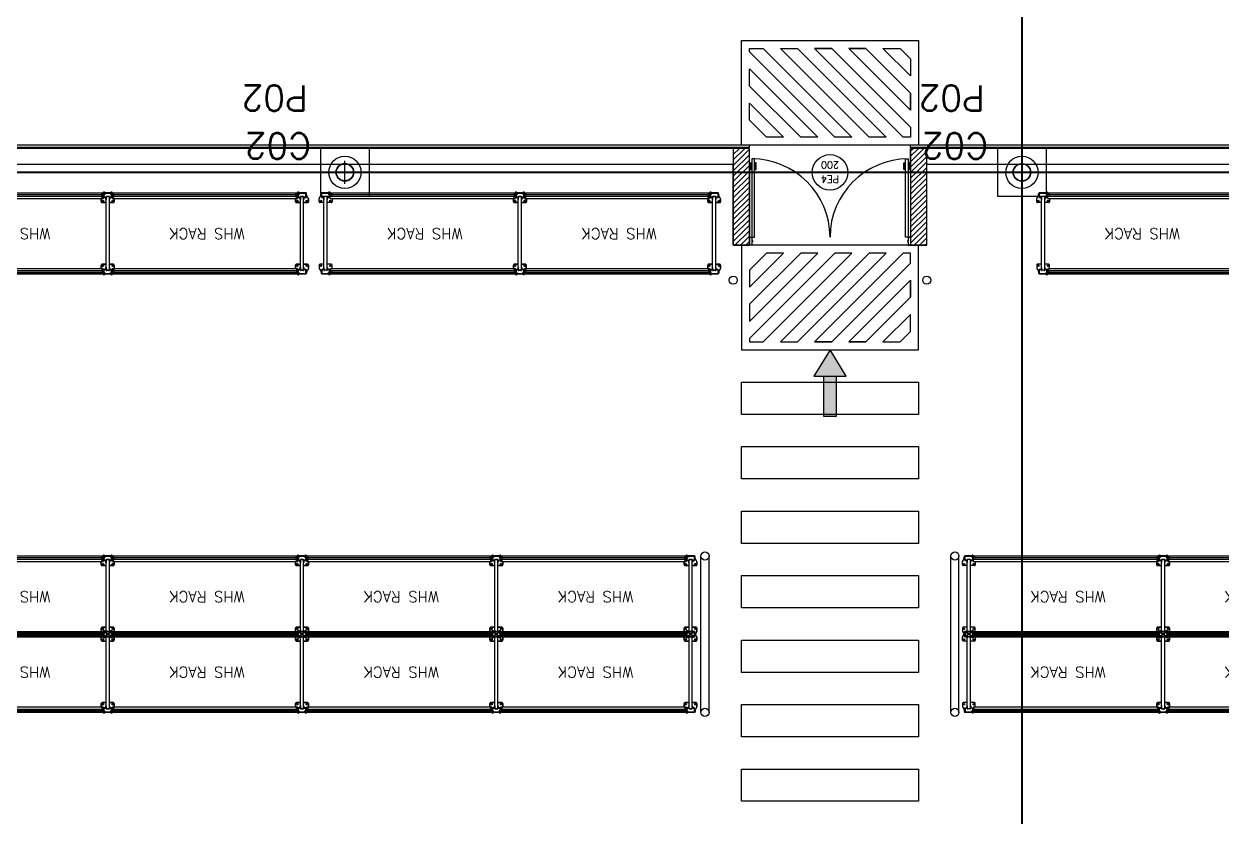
# Model space of a CAD drawing. Header units: millimetres. Extents: x 1478096 to 1808313, y 619971 to 762366.
# Drawn here: x 1560863 to 1575728, y 730092 to 739931 of the extents above; entities that cross this region are included whole.
import ezdxf
from ezdxf.enums import TextEntityAlignment as Align

# ---------------------------------------------------------------- set-up
doc = ezdxf.new("R2010")
doc.units = ezdxf.units.MM
doc.header["$LTSCALE"] = 10
doc.linetypes.add('CENTERX2', pattern=[4, 2.5, -0.5, 0.5, -0.5])
doc.linetypes.add('CONTINOUS', pattern=[0])
for name, color, linetype in [('0-superficies', 7, 'Continuous'), ('0_Estructura', 251, 'Continuous'), ('A-HATCH-BLOQUE', 241, 'Continuous'), ('ARQ-SEÑALP', 253, 'Continuous'), ('COSTAN-CAM-EJES', 251, 'CENTERX2'), ('DC-ARQ-0 TEXT color rojo', 7, 'Continuous'), ('DC-ARQ-CARPINTERIAS', 7, 'Continuous'), ('DC-ARQ-CHAPA', 7, 'Continuous'), ('DC-ARQ-CORDON', 210, 'Continuous'), ('DC-ARQ-DEF BOLARDOS', 7, 'Continuous'), ('DC-ARQ-DEF GUARDARAIL', 7, 'CONTINOUS'), ('DC-ARQ-EQUIP. DEPOSITO', 203, 'Continuous'), ('DC-ARQ-MURO BLOQUE', 181, 'Continuous'), ('DC-ARQ-MURO SUPERBOARD', 2, 'Continuous'), ('TXT CARPINTERIAS', 2, 'Continuous')]:
    doc.layers.add(name, color=color, linetype=linetype)
doc.styles.add('RE-PLANTABASE(XREF)$0$STANDARD', font='SIMPLEX.SHX')
doc.styles.add('ROMANS', font='romans')
doc.styles.add('Romans-100', font='romans')

# ---------------------------------------------------------------- blocks, each defined once
blk = doc.blocks.new('RACK')
at = {"layer": 'DC-ARQ-EQUIP. DEPOSITO', "ltscale": 200}
for p, q in [((1629.438, 649.439), (1629.438, 649.439)), ((1629.438, 649.439), (1629.438, 649.436)), ((1629.442, 649.436), (1629.442, 649.439)), ((1629.45, 649.446), (1629.446, 649.446)), ((1629.446, 649.442), (1629.45, 649.442)), ((1629.454, 649.438), (1629.454, 649.422)), ((1629.458, 649.422), (1629.458, 649.438)), ((1631.755, 649.422), (1631.755, 649.438)), ((1631.759, 649.438), (1631.759, 649.422)), ((1631.763, 649.446), (1631.767, 649.446)), ((1631.767, 649.442), (1631.763, 649.442)), ((1631.771, 649.436), (1631.771, 649.439)), ((1631.775, 649.439), (1631.775, 649.439)), ((1631.775, 649.439), (1631.775, 649.436)), ((1629.322, 649.326), (1629.322, 649.364)), ((1629.322, 649.364), (1629.322, 649.326)), ((1629.323, 649.369), (1629.342, 649.402)), ((1629.381, 649.316), (1629.332, 649.316)), ((1629.332, 649.316), (1629.381, 649.316)), ((1629.344, 649.407), (1629.344, 649.426)), ((1629.36, 649.436), (1629.351, 649.436)), ((1629.351, 649.436), (1629.351, 649.381)), ((1629.351, 649.381), (1629.351, 649.436)), ((1629.351, 649.436), (1629.36, 649.436)), ((1629.351, 649.381), (1629.379, 649.381)), ((1629.379, 649.381), (1629.351, 649.381)), ((1629.353, 649.383), (1629.353, 649.434)), ((1629.353, 649.434), (1629.36, 649.434)), ((1629.353, 649.434), (1629.353, 649.383)), ((1629.36, 649.434), (1629.353, 649.434)), ((1629.381, 649.383), (1629.353, 649.383)), ((1629.353, 649.383), (1629.381, 649.383)), ((1629.435, 649.436), (1629.36, 649.436)), ((1629.36, 649.436), (1629.435, 649.436)), ((1629.36, 649.434), (1629.435, 649.434)), ((1629.435, 649.434), (1629.36, 649.434)), ((1629.379, 649.381), (1629.379, 649.356)), ((1629.379, 649.356), (1629.379, 649.381)), ((1629.379, 649.356), (1629.381, 649.356)), ((1629.381, 649.356), (1629.379, 649.356)), ((1629.381, 649.393), (1629.388, 649.393)), ((1629.381, 649.392), (1629.381, 649.393)), ((1629.388, 649.393), (1629.381, 649.393)), ((1629.381, 649.393), (1629.381, 649.392)), ((1629.421, 649.392), (1629.381, 649.392)), ((1629.381, 649.392), (1629.381, 648.476)), ((1629.381, 649.392), (1629.381, 648.476)), ((1629.381, 649.392), (1629.421, 649.392)), ((1629.381, 649.356), (1629.381, 649.383)), ((1629.381, 649.383), (1629.381, 649.356)), ((1629.388, 649.393), (1629.388, 649.392)), ((1629.388, 649.392), (1629.388, 649.393)), ((1629.415, 649.393), (1629.421, 649.393)), ((1629.415, 649.392), (1629.415, 649.393)), ((1629.421, 649.393), (1629.415, 649.393)), ((1629.415, 649.393), (1629.415, 649.392)), ((1629.421, 649.393), (1629.421, 649.392)), ((1629.421, 649.392), (1629.421, 649.393)), ((1629.421, 649.392), (1629.421, 648.476)), ((1629.421, 649.392), (1629.421, 648.476)), ((1629.471, 649.316), (1629.421, 649.316)), ((1629.421, 649.316), (1629.471, 649.316)), ((1629.449, 649.383), (1629.422, 649.383)), ((1629.422, 649.383), (1629.422, 649.356)), ((1629.422, 649.383), (1629.449, 649.383)), ((1629.422, 649.356), (1629.422, 649.383)), ((1629.422, 649.356), (1629.424, 649.356)), ((1629.424, 649.356), (1629.422, 649.356)), ((1629.424, 649.381), (1629.451, 649.381)), ((1629.424, 649.356), (1629.424, 649.381)), ((1629.451, 649.381), (1629.424, 649.381)), ((1629.424, 649.381), (1629.424, 649.356)), ((1629.435, 649.434), (1629.435, 649.436)), ((1629.436, 649.436), (1629.435, 649.436)), ((1629.435, 649.436), (1629.435, 649.434)), ((1629.435, 649.436), (1629.436, 649.436)), ((1629.435, 649.434), (1629.436, 649.434)), ((1629.436, 649.434), (1629.435, 649.434)), ((1629.437, 649.436), (1629.436, 649.436)), ((1629.436, 649.436), (1629.436, 649.434)), ((1629.436, 649.436), (1629.437, 649.436)), ((1629.436, 649.436), (1629.436, 649.434)), ((1629.436, 649.434), (1629.437, 649.434)), ((1629.437, 649.434), (1629.436, 649.434)), ((1629.438, 649.436), (1629.437, 649.436)), ((1629.437, 649.436), (1629.438, 649.436)), ((1629.437, 649.434), (1629.438, 649.434)), ((1629.438, 649.434), (1629.437, 649.424)), ((1629.438, 649.434), (1629.437, 649.434)), ((1629.437, 649.424), (1629.437, 649.417)), ((1629.441, 649.417), (1629.437, 649.417)), ((1629.441, 649.436), (1629.438, 649.436)), ((1629.438, 649.436), (1629.441, 649.436)), ((1629.438, 649.434), (1629.441, 649.434)), ((1629.441, 649.434), (1629.438, 649.434)), ((1629.442, 649.436), (1629.441, 649.436)), ((1629.441, 649.436), (1629.442, 649.436)), ((1629.441, 649.434), (1629.442, 649.434)), ((1629.441, 649.424), (1629.442, 649.434)), ((1629.442, 649.434), (1629.441, 649.434)), ((1629.441, 649.417), (1629.441, 649.424)), ((1629.451, 649.436), (1629.442, 649.436)), ((1629.442, 649.436), (1629.442, 649.434)), ((1629.442, 649.436), (1629.451, 649.436)), ((1629.442, 649.434), (1629.442, 649.436)), ((1629.442, 649.434), (1629.449, 649.434)), ((1629.449, 649.434), (1629.442, 649.434)), ((1629.449, 649.434), (1629.449, 649.383)), ((1629.449, 649.383), (1629.449, 649.434)), ((1629.451, 649.381), (1629.451, 649.436)), ((1629.451, 649.436), (1629.451, 649.381)), ((1629.451, 649.422), (1629.473, 649.422)), ((1629.451, 649.42), (1629.473, 649.42)), ((1629.451, 649.398), (1629.473, 649.398)), ((1629.451, 649.396), (1629.473, 649.396)), ((1629.454, 649.396), (1629.454, 649.39)), ((1629.454, 649.39), (1629.458, 649.39)), ((1631.754, 649.419), (1629.456, 649.419)), ((1629.456, 649.419), (1629.456, 649.399)), ((1631.754, 649.399), (1629.456, 649.399)), ((1631.754, 649.436), (1629.458, 649.436)), ((1629.458, 649.436), (1629.458, 649.422)), ((1629.458, 649.396), (1629.458, 649.368)), ((1629.458, 649.39), (1629.458, 649.396)), ((1631.754, 649.368), (1629.458, 649.368)), ((1629.459, 649.407), (1629.459, 649.426)), ((1629.479, 649.369), (1629.46, 649.402)), ((1629.473, 649.422), (1629.481, 649.422)), ((1629.481, 649.42), (1629.473, 649.42)), ((1629.473, 649.398), (1629.481, 649.398)), ((1629.481, 649.396), (1629.473, 649.396)), ((1629.481, 649.422), (1629.481, 649.42)), ((1629.481, 649.42), (1629.481, 649.419)), ((1629.481, 649.399), (1629.481, 649.398)), ((1629.481, 649.398), (1629.481, 649.396)), ((1631.754, 649.396), (1629.481, 649.396)), ((1629.481, 649.364), (1629.481, 649.326)), ((1629.481, 649.326), (1629.481, 649.364)), ((1631.732, 649.422), (1631.732, 649.42)), ((1631.74, 649.422), (1631.732, 649.422)), ((1631.732, 649.42), (1631.732, 649.419)), ((1631.732, 649.42), (1631.74, 649.42)), ((1631.732, 649.399), (1631.732, 649.398)), ((1631.74, 649.398), (1631.732, 649.398)), ((1631.732, 649.398), (1631.732, 649.396)), ((1631.732, 649.396), (1631.74, 649.396)), ((1631.732, 649.364), (1631.732, 649.326)), ((1631.762, 649.422), (1631.74, 649.422)), ((1631.762, 649.42), (1631.74, 649.42)), ((1631.762, 649.398), (1631.74, 649.398)), ((1631.762, 649.396), (1631.74, 649.396)), ((1631.742, 649.316), (1631.792, 649.316)), ((1631.754, 649.422), (1631.754, 649.436)), ((1631.754, 649.368), (1631.754, 649.396)), ((1631.755, 649.39), (1631.755, 649.396)), ((1631.759, 649.39), (1631.755, 649.39)), ((1631.756, 649.399), (1631.756, 649.419)), ((1631.759, 649.396), (1631.759, 649.39)), ((1631.762, 649.381), (1631.762, 649.436)), ((1631.762, 649.436), (1631.771, 649.436)), ((1631.789, 649.381), (1631.762, 649.381)), ((1631.764, 649.434), (1631.764, 649.383)), ((1631.771, 649.434), (1631.764, 649.434)), ((1631.764, 649.383), (1631.791, 649.383)), ((1631.771, 649.436), (1631.771, 649.434)), ((1631.771, 649.436), (1631.772, 649.436)), ((1631.772, 649.434), (1631.771, 649.434)), ((1631.772, 649.424), (1631.771, 649.434)), ((1631.772, 649.436), (1631.775, 649.436)), ((1631.775, 649.434), (1631.772, 649.434)), ((1631.772, 649.417), (1631.772, 649.424)), ((1631.772, 649.417), (1631.776, 649.417)), ((1631.775, 649.436), (1631.776, 649.436)), ((1631.776, 649.434), (1631.775, 649.434)), ((1631.775, 649.434), (1631.776, 649.424)), ((1631.776, 649.436), (1631.777, 649.436)), ((1631.777, 649.434), (1631.776, 649.434)), ((1631.776, 649.424), (1631.776, 649.417)), ((1631.777, 649.436), (1631.778, 649.436)), ((1631.777, 649.436), (1631.777, 649.434)), ((1631.778, 649.434), (1631.777, 649.434)), ((1631.778, 649.436), (1631.846, 649.436)), ((1631.778, 649.434), (1631.778, 649.436)), ((1631.846, 649.434), (1631.778, 649.434)), ((1631.789, 649.356), (1631.789, 649.381)), ((1631.791, 649.356), (1631.789, 649.356)), ((1631.791, 649.383), (1631.791, 649.356)), ((1631.798, 649.393), (1631.792, 649.393)), ((1631.792, 649.393), (1631.792, 649.392)), ((1631.792, 649.392), (1631.792, 648.476)), ((1631.792, 649.392), (1631.832, 649.392)), ((1631.798, 649.392), (1631.798, 649.393)), ((1631.832, 649.393), (1631.825, 649.393)), ((1631.825, 649.393), (1631.825, 649.392)), ((1631.832, 649.392), (1631.832, 649.393)), ((1631.832, 649.392), (1631.832, 648.476)), ((1631.832, 649.383), (1631.86, 649.383)), ((1631.832, 649.356), (1631.832, 649.383)), ((1631.834, 649.356), (1631.832, 649.356)), ((1631.832, 649.316), (1631.881, 649.316)), ((1631.862, 649.381), (1631.834, 649.381)), ((1631.834, 649.381), (1631.834, 649.356)), ((1631.846, 649.436), (1631.846, 649.434)), ((1631.846, 649.436), (1631.847, 649.436)), ((1631.847, 649.434), (1631.846, 649.434)), ((1631.847, 649.436), (1631.848, 649.436)), ((1631.847, 649.436), (1631.847, 649.434)), ((1631.848, 649.434), (1631.847, 649.434)), ((1631.848, 649.436), (1631.849, 649.436)), ((1631.849, 649.434), (1631.848, 649.434)), ((1631.849, 649.436), (1631.852, 649.436)), ((1631.852, 649.434), (1631.849, 649.434)), ((1631.852, 649.436), (1631.853, 649.436)), ((1631.853, 649.434), (1631.852, 649.434)), ((1631.853, 649.436), (1631.862, 649.436)), ((1631.853, 649.434), (1631.853, 649.436)), ((1631.86, 649.434), (1631.853, 649.434)), ((1631.86, 649.383), (1631.86, 649.434)), ((1631.862, 649.436), (1631.862, 649.381)), ((1631.869, 649.407), (1631.869, 649.426)), ((1631.89, 649.369), (1631.871, 649.402)), ((1631.891, 649.326), (1631.891, 649.364)), ((1629.381, 648.552), (1629.332, 648.552)), ((1629.332, 648.552), (1629.381, 648.552)), ((1629.471, 648.552), (1629.421, 648.552)), ((1629.421, 648.552), (1629.471, 648.552)), ((1631.742, 648.552), (1631.792, 648.552)), ((1631.832, 648.552), (1631.881, 648.552)), ((1629.322, 648.542), (1629.322, 648.505)), ((1629.322, 648.505), (1629.322, 648.542)), ((1629.323, 648.5), (1629.342, 648.467)), ((1629.344, 648.462), (1629.344, 648.442)), ((1629.351, 648.487), (1629.379, 648.487)), ((1629.351, 648.432), (1629.351, 648.487)), ((1629.379, 648.487), (1629.351, 648.487)), ((1629.351, 648.487), (1629.351, 648.432)), ((1629.353, 648.432), (1629.351, 648.432)), ((1629.351, 648.432), (1629.353, 648.432)), ((1629.381, 648.485), (1629.353, 648.485)), ((1629.353, 648.485), (1629.353, 648.434)), ((1629.353, 648.485), (1629.381, 648.485)), ((1629.353, 648.434), (1629.353, 648.485)), ((1629.353, 648.434), (1629.353, 648.434)), ((1629.353, 648.434), (1629.435, 648.434)), ((1629.353, 648.434), (1629.353, 648.434)), ((1629.435, 648.434), (1629.353, 648.434)), ((1629.435, 648.432), (1629.353, 648.432)), ((1629.353, 648.432), (1629.435, 648.432)), ((1629.379, 648.487), (1629.379, 648.512)), ((1629.379, 648.512), (1629.381, 648.512)), ((1629.379, 648.512), (1629.379, 648.487)), ((1629.381, 648.512), (1629.379, 648.512)), ((1629.381, 648.512), (1629.381, 648.485)), ((1629.381, 648.485), (1629.381, 648.512)), ((1629.381, 648.476), (1629.388, 648.476)), ((1629.381, 648.476), (1629.381, 648.476)), ((1629.421, 648.476), (1629.381, 648.476)), ((1629.388, 648.476), (1629.381, 648.476)), ((1629.381, 648.476), (1629.381, 648.476)), ((1629.381, 648.476), (1629.421, 648.476)), ((1629.388, 648.476), (1629.388, 648.476)), ((1629.388, 648.476), (1629.388, 648.476)), ((1629.415, 648.476), (1629.421, 648.476)), ((1629.415, 648.476), (1629.415, 648.476)), ((1629.421, 648.476), (1629.415, 648.476)), ((1629.415, 648.476), (1629.415, 648.476)), ((1629.421, 648.476), (1629.421, 648.476)), ((1629.421, 648.476), (1629.421, 648.476)), ((1629.422, 648.485), (1629.422, 648.512)), ((1629.422, 648.512), (1629.424, 648.512)), ((1629.422, 648.512), (1629.422, 648.485)), ((1629.424, 648.512), (1629.422, 648.512)), ((1629.449, 648.485), (1629.422, 648.485)), ((1629.422, 648.485), (1629.449, 648.485)), ((1629.424, 648.512), (1629.424, 648.487)), ((1629.424, 648.487), (1629.424, 648.512)), ((1629.424, 648.487), (1629.451, 648.487)), ((1629.451, 648.487), (1629.424, 648.487)), ((1629.435, 648.434), (1629.435, 648.432)), ((1629.435, 648.434), (1629.436, 648.434)), ((1629.435, 648.432), (1629.435, 648.434)), ((1629.436, 648.434), (1629.435, 648.434)), ((1629.436, 648.432), (1629.435, 648.432)), ((1629.435, 648.432), (1629.436, 648.432)), ((1629.436, 648.434), (1629.437, 648.434)), ((1629.436, 648.432), (1629.436, 648.434)), ((1629.437, 648.434), (1629.436, 648.434)), ((1629.436, 648.432), (1629.436, 648.434)), ((1629.437, 648.432), (1629.436, 648.432)), ((1629.436, 648.432), (1629.437, 648.432)), ((1629.441, 648.452), (1629.437, 648.451)), ((1629.437, 648.444), (1629.437, 648.451)), ((1629.438, 648.434), (1629.437, 648.444)), ((1629.437, 648.434), (1629.438, 648.434)), ((1629.438, 648.434), (1629.437, 648.434)), ((1629.438, 648.432), (1629.437, 648.432)), ((1629.437, 648.432), (1629.438, 648.432)), ((1629.438, 648.434), (1629.441, 648.434)), ((1629.441, 648.434), (1629.438, 648.434)), ((1629.441, 648.432), (1629.438, 648.432)), ((1629.438, 648.43), (1629.438, 648.432)), ((1629.438, 648.432), (1629.441, 648.432)), ((1629.438, 648.43), (1629.438, 648.43)), ((1629.441, 648.452), (1629.441, 648.445)), ((1629.441, 648.445), (1629.442, 648.434)), ((1629.441, 648.434), (1629.442, 648.434)), ((1629.442, 648.434), (1629.441, 648.434)), ((1629.442, 648.432), (1629.441, 648.432)), ((1629.441, 648.432), (1629.442, 648.432)), ((1629.442, 648.432), (1629.442, 648.434)), ((1629.442, 648.434), (1629.449, 648.434)), ((1629.442, 648.434), (1629.442, 648.432)), ((1629.449, 648.434), (1629.442, 648.434)), ((1629.451, 648.432), (1629.442, 648.432)), ((1629.442, 648.432), (1629.442, 648.43)), ((1629.442, 648.432), (1629.451, 648.432)), ((1629.446, 648.426), (1629.45, 648.426)), ((1629.45, 648.422), (1629.446, 648.422)), ((1629.449, 648.434), (1629.449, 648.485)), ((1629.449, 648.485), (1629.449, 648.434)), ((1629.451, 648.487), (1629.451, 648.432)), ((1629.451, 648.432), (1629.451, 648.487)), ((1629.451, 648.473), (1629.473, 648.473)), ((1629.451, 648.471), (1629.473, 648.471)), ((1629.451, 648.449), (1629.473, 648.449)), ((1629.451, 648.447), (1629.473, 648.447)), ((1629.454, 648.473), (1629.454, 648.478)), ((1629.454, 648.478), (1629.458, 648.478)), ((1629.454, 648.43), (1629.454, 648.447)), ((1629.456, 648.45), (1629.456, 648.47)), ((1631.756, 648.47), (1629.456, 648.47)), ((1631.756, 648.45), (1629.456, 648.45)), ((1629.458, 648.473), (1629.458, 648.501)), ((1631.754, 648.501), (1629.458, 648.501)), ((1629.458, 648.478), (1629.458, 648.473)), ((1629.458, 648.432), (1629.458, 648.447)), ((1629.458, 648.447), (1629.458, 648.43)), ((1631.754, 648.432), (1629.458, 648.432)), ((1629.459, 648.462), (1629.459, 648.442)), ((1629.479, 648.5), (1629.46, 648.467)), ((1629.481, 648.473), (1629.473, 648.473)), ((1629.473, 648.471), (1629.481, 648.471)), ((1629.481, 648.449), (1629.473, 648.449)), ((1629.473, 648.447), (1629.481, 648.447)), ((1629.481, 648.505), (1629.481, 648.542)), ((1629.481, 648.542), (1629.481, 648.505)), ((1631.754, 648.473), (1629.481, 648.473)), ((1629.481, 648.471), (1629.481, 648.473)), ((1629.481, 648.47), (1629.481, 648.471)), ((1629.481, 648.449), (1629.481, 648.45)), ((1629.481, 648.447), (1629.481, 648.449)), ((1631.732, 648.505), (1631.732, 648.542)), ((1631.732, 648.473), (1631.74, 648.473)), ((1631.732, 648.471), (1631.732, 648.473)), ((1631.74, 648.471), (1631.732, 648.471)), ((1631.732, 648.47), (1631.732, 648.471)), ((1631.732, 648.449), (1631.732, 648.45)), ((1631.732, 648.447), (1631.732, 648.449)), ((1631.732, 648.449), (1631.74, 648.449)), ((1631.74, 648.447), (1631.732, 648.447)), ((1631.762, 648.473), (1631.74, 648.473)), ((1631.762, 648.471), (1631.74, 648.471)), ((1631.762, 648.449), (1631.74, 648.449)), ((1631.762, 648.447), (1631.74, 648.447)), ((1631.754, 648.501), (1631.754, 648.473)), ((1631.754, 648.447), (1631.754, 648.432)), ((1631.755, 648.478), (1631.755, 648.473)), ((1631.759, 648.478), (1631.755, 648.478)), ((1631.755, 648.447), (1631.755, 648.43)), ((1631.756, 648.47), (1631.756, 648.45)), ((1631.759, 648.473), (1631.759, 648.478)), ((1631.759, 648.43), (1631.759, 648.447)), ((1631.789, 648.487), (1631.762, 648.487)), ((1631.762, 648.487), (1631.762, 648.432)), ((1631.762, 648.432), (1631.771, 648.432)), ((1631.767, 648.426), (1631.763, 648.426)), ((1631.763, 648.422), (1631.767, 648.422)), ((1631.764, 648.485), (1631.791, 648.485)), ((1631.764, 648.434), (1631.764, 648.485)), ((1631.771, 648.434), (1631.764, 648.434)), ((1631.772, 648.445), (1631.771, 648.434)), ((1631.771, 648.432), (1631.771, 648.434)), ((1631.772, 648.434), (1631.771, 648.434)), ((1631.771, 648.432), (1631.772, 648.432)), ((1631.771, 648.432), (1631.771, 648.43)), ((1631.772, 648.452), (1631.772, 648.445)), ((1631.772, 648.452), (1631.776, 648.451)), ((1631.775, 648.434), (1631.772, 648.434)), ((1631.772, 648.432), (1631.775, 648.432)), ((1631.775, 648.434), (1631.776, 648.444)), ((1631.776, 648.434), (1631.775, 648.434)), ((1631.775, 648.432), (1631.776, 648.432)), ((1631.775, 648.43), (1631.775, 648.432)), ((1631.775, 648.43), (1631.775, 648.43)), ((1631.776, 648.444), (1631.776, 648.451)), ((1631.777, 648.434), (1631.776, 648.434)), ((1631.776, 648.432), (1631.777, 648.432)), ((1631.778, 648.434), (1631.777, 648.434)), ((1631.777, 648.432), (1631.777, 648.434)), ((1631.777, 648.432), (1631.778, 648.432)), ((1631.778, 648.434), (1631.778, 648.432)), ((1631.846, 648.434), (1631.778, 648.434)), ((1631.778, 648.432), (1631.846, 648.432)), ((1631.789, 648.512), (1631.789, 648.487)), ((1631.791, 648.512), (1631.789, 648.512)), ((1631.791, 648.485), (1631.791, 648.512)), ((1631.798, 648.476), (1631.792, 648.476)), ((1631.792, 648.476), (1631.792, 648.476)), ((1631.792, 648.476), (1631.832, 648.476)), ((1631.798, 648.476), (1631.798, 648.476)), ((1631.832, 648.476), (1631.825, 648.476)), ((1631.825, 648.476), (1631.825, 648.476)), ((1631.832, 648.512), (1631.832, 648.485)), ((1631.834, 648.512), (1631.832, 648.512)), ((1631.832, 648.485), (1631.86, 648.485)), ((1631.832, 648.476), (1631.832, 648.476)), ((1631.834, 648.487), (1631.834, 648.512)), ((1631.862, 648.487), (1631.834, 648.487)), ((1631.846, 648.432), (1631.846, 648.434)), ((1631.847, 648.434), (1631.846, 648.434)), ((1631.846, 648.432), (1631.847, 648.432)), ((1631.848, 648.434), (1631.847, 648.434)), ((1631.847, 648.432), (1631.847, 648.434)), ((1631.847, 648.432), (1631.848, 648.432)), ((1631.849, 648.434), (1631.848, 648.434)), ((1631.848, 648.432), (1631.849, 648.432)), ((1631.852, 648.434), (1631.849, 648.434)), ((1631.849, 648.432), (1631.852, 648.432)), ((1631.853, 648.434), (1631.852, 648.434)), ((1631.852, 648.432), (1631.853, 648.432)), ((1631.853, 648.434), (1631.853, 648.432)), ((1631.86, 648.434), (1631.853, 648.434)), ((1631.853, 648.432), (1631.862, 648.432)), ((1631.86, 648.485), (1631.86, 648.434)), ((1631.862, 648.432), (1631.862, 648.487)), ((1631.869, 648.462), (1631.869, 648.442)), ((1631.89, 648.5), (1631.871, 648.467)), ((1631.891, 648.542), (1631.891, 648.505))]:
    blk.add_line(p, q, dxfattribs=at)
for centre in [(1629.342, 649.336, 0), (1629.342, 649.336, 0), (1629.461, 649.336, 0), (1629.461, 649.336, 0), (1631.752, 649.336, 0), (1631.871, 649.336, 0), (1629.342, 648.532, 0), (1629.342, 648.532, 0), (1629.461, 648.532, 0), (1629.461, 648.532, 0), (1631.752, 648.532, 0), (1631.871, 648.532, 0)]:
    blk.add_circle(centre, 0.0085, dxfattribs=at)
for centre, radius, start, end in [((1629.439, 649.436), 0.00325, 109.6589, 169.5544), ((1629.446, 649.438), 0.008, 90, 177.0391), ((1629.446, 649.438), 0.004, 90, 177.0391), ((1629.45, 649.438), 0.008, 0, 90), ((1629.45, 649.438), 0.004, 0, 90), ((1631.763, 649.438), 0.008, 90, 180), ((1631.763, 649.438), 0.004, 90, 180), ((1631.767, 649.438), 0.008, 2.9609, 90), ((1631.767, 649.438), 0.004, 2.9609, 90), ((1631.774, 649.436), 0.00325, 10.4456, 70.3411), ((1629.332, 649.364), 0.01, 147.9946, 180), ((1629.332, 649.364), 0.01, 152.434, 180), ((1629.332, 649.326), 0.01, 180, 270), ((1629.332, 649.326), 0.01, 180, 270), ((1629.334, 649.407), 0.01, 327.9946, 0), ((1629.354, 649.426), 0.01, 104.4775, 180), ((1629.439, 649.436), 0.00325, 205.7269, 244.4192), ((1629.449, 649.426), 0.01, 56.6347, 75.5225), ((1629.449, 649.426), 0.01, 0, 75.5225), ((1629.449, 649.426), 0.01, 12.8509, 18.1993), ((1629.469, 649.407), 0.01, 180, 212.0054), ((1629.471, 649.326), 0.01, 270, 0), ((1629.471, 649.326), 0.01, 270, 0), ((1629.471, 649.364), 0.01, 0, 32.0054), ((1629.471, 649.364), 0.01, 0, 27.566), ((1631.742, 649.364), 0.01, 152.434, 180), ((1631.742, 649.326), 0.01, 180, 270), ((1631.764, 649.426), 0.01, 161.8096, 167.1738), ((1631.764, 649.426), 0.01, 104.4775, 123.3687), ((1631.774, 649.436), 0.00325, 295.5808, 334.2731), ((1631.859, 649.426), 0.01, 0, 75.5225), ((1631.879, 649.407), 0.01, 180, 212.0054), ((1631.881, 649.326), 0.01, 270, 0), ((1631.881, 649.364), 0.01, 0, 32.0054), ((1629.332, 648.542), 0.01, 90, 180), ((1629.332, 648.542), 0.01, 90, 180), ((1629.471, 648.542), 0.01, 0, 90), ((1629.471, 648.542), 0.01, 0, 90), ((1631.742, 648.542), 0.01, 90, 180), ((1631.881, 648.542), 0.01, 0, 90), ((1629.332, 648.505), 0.01, 180, 212.0054), ((1629.332, 648.505), 0.01, 180, 207.566), ((1629.334, 648.462), 0.01, 0, 32.0054), ((1629.354, 648.442), 0.01, 180, 255.5225), ((1629.439, 648.433), 0.00325, 115.5808, 154.2731), ((1629.439, 648.433), 0.00325, 190.4456, 250.3411), ((1629.446, 648.43), 0.008, 182.9609, 270), ((1629.446, 648.43), 0.004, 182.9609, 270), ((1629.45, 648.43), 0.004, 270, 0), ((1629.45, 648.43), 0.008, 270, 0), ((1629.449, 648.442), 0.01, 284.4775, 0), ((1629.449, 648.442), 0.01, 284.4775, 303.3653), ((1629.449, 648.442), 0.01, 341.8007, 347.1491), ((1629.469, 648.462), 0.01, 147.9946, 180), ((1629.471, 648.505), 0.01, 327.9946, 0), ((1629.471, 648.505), 0.01, 332.434, 0), ((1631.742, 648.505), 0.01, 180, 207.566), ((1631.763, 648.43), 0.008, 180, 270), ((1631.764, 648.442), 0.01, 236.6313, 255.5225), ((1631.763, 648.43), 0.004, 180, 270), ((1631.767, 648.43), 0.008, 270, 357.0391), ((1631.767, 648.43), 0.004, 270, 357.0391), ((1631.774, 648.433), 0.00325, 25.7269, 64.4192), ((1631.774, 648.433), 0.00325, 289.6589, 349.5544), ((1631.859, 648.442), 0.01, 284.4775, 0), ((1631.879, 648.462), 0.01, 147.9946, 180), ((1631.881, 648.505), 0.01, 327.9946, 0)]:
    blk.add_arc(centre, radius, start, end, dxfattribs=at)
at = {"layer": 'DC-ARQ-EQUIP. DEPOSITO', "style": 'RE-PLANTABASE(XREF)$0$STANDARD'}
blk.add_text('WHS RACK', height=0.1349, dxfattribs=at).set_placement((1630.583, 648.938, 0), align=Align.MIDDLE_CENTER)
blk = doc.blocks.new('PUERTAS -200')
at = {"layer": 'DC-ARQ-CARPINTERIAS'}
for p, q in [((1530.206, 676.714), (1530.206, 676.723)), ((1530.206, 676.682), (1530.206, 676.672)), ((1530.22, 676.714), (1530.22, 676.723)), ((1530.22, 676.682), (1530.22, 676.672)), ((1530.206, 674.805), (1530.206, 674.815)), ((1530.206, 674.774), (1530.206, 674.764)), ((1530.22, 674.805), (1530.22, 674.815)), ((1530.22, 674.774), (1530.22, 674.764))]:
    blk.add_line(p, q, dxfattribs=at)
for points in [[(1531.118, 676.714), (1531.118, 676.682), (1530.148, 676.682), (1530.148, 676.714), (1531.118, 676.714)], [(1531.118, 676.744), (1531.128, 676.744), (1531.128, 676.734), (1531.118, 676.734), (1531.118, 676.714), (1531.163, 676.714), (1531.163, 676.704), (1531.173, 676.704), (1531.173, 676.714), (1531.218, 676.714), (1531.218, 676.734), (1531.208, 676.734), (1531.208, 676.744), (1531.218, 676.744)], [(1531.118, 674.774), (1531.118, 674.805), (1530.148, 674.805), (1530.148, 674.774), (1531.118, 674.774)], [(1531.118, 674.744), (1531.128, 674.744), (1531.128, 674.754), (1531.118, 674.754), (1531.118, 674.774), (1531.163, 674.774), (1531.163, 674.784), (1531.173, 674.784), (1531.173, 674.774), (1531.218, 674.774), (1531.218, 674.754), (1531.208, 674.754), (1531.208, 674.744), (1531.218, 674.744)]]:
    blk.add_lwpolyline(points, dxfattribs=at)
for points in [[(1530.195, 676.73), (1530.195, 676.727, 0.414214), (1530.199, 676.723), (1530.277, 676.723, 0.414214), (1530.28, 676.727), (1530.28, 676.73, 0.414214), (1530.277, 676.734), (1530.199, 676.734, 0.414214)], [(1530.195, 676.665), (1530.195, 676.668, -0.414214), (1530.199, 676.672), (1530.277, 676.672, -0.414214), (1530.28, 676.668), (1530.28, 676.665, -0.414214), (1530.277, 676.661), (1530.199, 676.661, -0.414214)], [(1530.195, 674.822), (1530.195, 674.819, 0.414214), (1530.199, 674.815), (1530.277, 674.815, 0.414214), (1530.28, 674.819), (1530.28, 674.822, 0.414214), (1530.277, 674.826), (1530.199, 674.826, 0.414214)], [(1530.195, 674.757), (1530.195, 674.76, -0.414214), (1530.199, 674.764), (1530.277, 674.764, -0.414214), (1530.28, 674.76), (1530.28, 674.757, -0.414214), (1530.277, 674.753), (1530.199, 674.753, -0.414214)]]:
    blk.add_lwpolyline(points, format="xyb", close=True, dxfattribs=at)
for centre, start, end in [((1531.118, 676.714), 180, 270), ((1531.118, 674.774), 90, 180)]:
    blk.add_arc(centre, 0.97, start, end, dxfattribs=at)
blk = doc.blocks.new('SALIDA DE EMERGENCIA')
at = {"ltscale": 0.8}
for p, q in [((0.19, 1.2, 0), (1.289, 0.1, 0)), ((0.402, 1.2, 0), (1.501, 0.1, 0)), ((0.614, 1.2, 0), (1.714, 0.1, 0)), ((0.826, 1.2, 0), (1.926, 0.1, 0)), ((1.038, 1.2, 0), (2.096, 0.142, 0)), ((1.25, 1.2, 0), (2.096, 0.354, 0)), ((1.462, 1.2, 0), (2.096, 0.566, 0)), ((1.675, 1.2, 0), (2.096, 0.778, 0)), ((1.887, 1.2, 0), (2.096, 0.99, 0)), ((0.1, 1.077, 0), (1.077, 0.1, 0)), ((0.1, 0.865, 0), (0.1, 0.653, 0)), ((0.1, 0.865, 0), (0.865, 0.1, 0)), ((0.1, 0.653, 0), (0.653, 0.1, 0)), ((0.653, 0.1, 0), (0.865, 0.1, 0)), ((1.077, 0.1, 0), (1.289, 0.1, 0))]:
    blk.add_line(p, q, dxfattribs=at)
blk.add_lwpolyline([(0, 0), (0, 1.3), (2.196, 1.3), (2.196, 0)], close=True, dxfattribs=at)
for points in [[(0.1, 1.077), (0.1, 1.2), (0.19, 1.2)], [(0.402, 1.2), (0.614, 1.2)], [(0.826, 1.2), (1.038, 1.2)], [(1.25, 1.2), (1.462, 1.2)], [(1.675, 1.2), (1.887, 1.2)], [(2.096, 0.99), (2.096, 0.778)], [(0.1, 0.653), (0.1, 0.865)], [(2.096, 0.566), (2.096, 0.354)], [(0.1, 0.441), (0.441, 0.1), (0.229, 0.1), (0.1, 0.229), (0.1, 0.441)], [(0.865, 0.1), (0.653, 0.1)], [(1.289, 0.1), (1.077, 0.1)], [(1.714, 0.1), (1.501, 0.1)], [(2.096, 0.142), (2.096, 0.1), (1.926, 0.1)]]:
    blk.add_lwpolyline(points, dxfattribs=at)
blk = doc.blocks.new('SIMB-CAR')
blk.add_line((-0.5, 0), (0.5, 0))
blk.add_circle((0, 0), 0.5)
at = {"style": 'ROMANS'}
for tag, p in [('TIPO', (0, 0.192)), ('NUMERO', (0, -0.205))]:
    blk.add_attdef(tag, text='', height=0.2, dxfattribs=at).set_placement(p, align=Align.MIDDLE)

msp = doc.modelspace()

# ---------------------------------------------------------------- hatches: boundary and pattern name
at = {"layer": '0_Estructura'}
h = msp.add_hatch(dxfattribs=at)
h.set_pattern_fill('ANSI31', color=256, scale=2, angle=-180, style=0)
h.set_pattern_definition([(225, (3114300.0196, 1274496.096), (4.49012806, -4.49012806), [])])
h.paths.add_polyline_path([(1564734.949, 738090.402, 1), (1564954.949, 738090.402, 1)])
h.paths.add_polyline_path([(1564739.749, 738090.402, 1), (1564950.149, 738090.402, 1)], flags=16)
h = msp.add_hatch(dxfattribs=at)
h.set_pattern_fill('ANSI31', color=256, scale=2, angle=-180, style=0)
h.set_pattern_definition([(225, (3122700.371, 1274495.8517), (4.49012806, -4.49012806), [])])
h.paths.add_polyline_path([(1573135.301, 738090.158, 1), (1573355.301, 738090.158, 1)])
h.paths.add_polyline_path([(1573140.101, 738090.158, 1), (1573350.501, 738090.158, 1)], flags=16)
at = {"layer": 'A-HATCH-BLOQUE'}
h = msp.add_hatch(dxfattribs=at)
h.set_pattern_fill('ANSI31', color=256, scale=15, angle=180)
h.set_pattern_definition([(225, (3172020.15, 1376323.114), (33.6759605, -33.6759605), [])])
h.paths.add_polyline_path([(1571864, 737187.019), (1572063.999, 737187.019), (1572063.999, 738387.018), (1571864, 738387.018)])
h.paths.add_polyline_path([(1569663.999, 737187.019), (1569863.999, 737187.019), (1569863.999, 738387.019), (1569663.999, 738387.019), (1569663.999, 738187.019), (1569664, 738187.019)])
at = {"layer": 'DC-ARQ-0 TEXT color rojo'}
h = msp.add_hatch(color=256, dxfattribs=at)
h.dxf.hatch_style = 1
h.paths.add_polyline_path([(1570938.999, 735559.71), (1570938.999, 735059.71), (1570788.999, 735059.71), (1570788.999, 735559.71)])
h.paths.add_polyline_path([(1570863.999, 735559.71), (1571063.999, 735559.71), (1570864, 735887.31), (1570664, 735559.71)])

# ---------------------------------------------------------------- linework, layer by layer
at = {"layer": '0-superficies'}
msp.add_lwpolyline([(1641041.817, 738426.962), (1522042.066, 738427.02), (1522042.063, 735317.041), (1506281.021, 735317.058), (1506244.743, 735317.055), (1506244.9, 725919.201), (1515007.624, 725919.201), (1515007.624, 729331.139), (1524854.996, 729331.139), (1524854.996, 680527.061), (1522092.045, 680527.061), (1522092.045, 678926.47), (1524855.046, 678926.47), (1524855.046, 673126.47), (1517295.034, 673126.451), (1517295.034, 669026.47), (1516295.034, 669026.451), (1516295.045, 663826.47), (1524855.031, 663826.45), (1524855.031, 647228.149), (1641041.817, 647228.17)], dxfattribs=at)
at = {"layer": '0_Estructura'}
for p, q in [((1564844.949, 737946.711), (1564844.949, 738234.093)), ((1573245.301, 737946.467), (1573245.301, 738233.849)), ((1564701.259, 738090.402), (1564988.64, 738090.402)), ((1573101.61, 738090.158), (1573388.992, 738090.158))]:
    msp.add_line(p, q, dxfattribs=at)
for points in [[(1565144.947, 737790.157), (1564544.947, 737790.157), (1564544.947, 738390.157), (1565144.947, 738390.157)], [(1573544.847, 737790.156), (1572944.847, 737790.156), (1572944.847, 738390.156), (1573544.847, 738390.156)]]:
    msp.add_lwpolyline(points, close=True, dxfattribs=at)
for centre, radius in [((1564844.947, 738090.157), 200), ((1564844.949, 738090.402), 110), ((1564844.949, 738090.402), 105.2), ((1573244.847, 738090.156), 200), ((1573245.301, 738090.158), 110), ((1573245.301, 738090.158), 105.2)]:
    msp.add_circle(centre, radius, dxfattribs=at)
at = {"layer": 'ARQ-SEÑALP'}
for points in [[(1571962.037, 735087.286), (1569765.961, 735087.286), (1569765.961, 735487.29), (1571962.037, 735487.29)], [(1571962.037, 734287.283), (1569765.961, 734287.283), (1569765.961, 734687.286), (1571962.037, 734687.286)], [(1571962.037, 733487.279), (1569765.961, 733487.279), (1569765.961, 733887.283), (1571962.037, 733887.283)], [(1571962.037, 732687.276), (1569765.961, 732687.276), (1569765.961, 733087.279), (1571962.037, 733087.279)], [(1571962.037, 731887.273), (1569765.961, 731887.273), (1569765.961, 732287.276), (1571962.037, 732287.276)], [(1571962.037, 731087.269), (1569765.961, 731087.269), (1569765.961, 731487.273), (1571962.037, 731487.273)], [(1571962.037, 730287.266), (1569765.961, 730287.266), (1569765.961, 730687.269), (1571962.037, 730687.269)]]:
    msp.add_lwpolyline(points, close=True, dxfattribs=at)
at = {"layer": 'COSTAN-CAM-EJES', "const_width": 25}
for points in [[(1573244.85, 619983.43), (1573244.85, 762353.176)], [(1478109.178, 738090.157), (1676825.371, 738090.157)]]:
    msp.add_lwpolyline(points, dxfattribs=at)
at = {"layer": 'DC-ARQ-0 TEXT color rojo'}
for points in [[(1570863.999, 735559.71), (1571063.999, 735559.71), (1570864, 735887.31), (1570864, 735887.31), (1570664, 735559.71)], [(1570938.999, 735559.71), (1570938.999, 735059.71), (1570788.999, 735059.71), (1570788.999, 735559.71)]]:
    msp.add_lwpolyline(points, close=True, dxfattribs=at)
at = {"layer": 'DC-ARQ-CHAPA'}
for p, q in [((1569863.999, 738426.998), (1522042.066, 738427.02)), ((1569863.999, 738396.998), (1522072.066, 738397.02)), ((1569863.999, 738396.998), (1569863.999, 738426.997)), ((1604301.48, 738426.979), (1571863.999, 738426.997)), ((1604301.48, 738396.979), (1571863.999, 738396.997)), ((1571864, 738396.997), (1571864, 738426.997))]:
    msp.add_line(p, q, dxfattribs=at)
at = {"layer": 'DC-ARQ-CORDON'}
for p, q in [((1569863.999, 738387.019), (1525045.031, 738387.019)), ((1604101.48, 738387), (1571863.999, 738387.018)), ((1569664, 738187.019), (1525045.031, 738187.041)), ((1604101.48, 738187), (1572063.999, 738187.018))]:
    msp.add_line(p, q, dxfattribs=at)
at = {"layer": 'DC-ARQ-DEF BOLARDOS', "ltscale": 200}
for centre in [(1569663.223, 736753.022), (1572064.776, 736753.022)]:
    msp.add_circle(centre, 50.444, dxfattribs=at)
at = {"layer": 'DC-ARQ-DEF GUARDARAIL'}
for p, q in [((1569262.106, 731390.658), (1569262.106, 733329.913)), ((1569362.994, 731390.658), (1569362.994, 733329.913)), ((1572363.389, 731390.658), (1572363.389, 733329.913)), ((1572464.277, 731390.658), (1572464.277, 733329.913))]:
    msp.add_line(p, q, dxfattribs=at)
at = {"layer": 'DC-ARQ-DEF GUARDARAIL', "ltscale": 200}
for centre in [(1569312.55, 733329.913), (1572413.833, 733329.913), (1569312.55, 731390.658), (1572413.833, 731390.658)]:
    msp.add_circle(centre, 50.444, dxfattribs=at)
at = {"layer": 'DC-ARQ-MURO BLOQUE'}
for p, q in [((1569863.999, 738187.018), (1569863.999, 738387.019)), ((1571863.999, 738187.018), (1571864, 738387.018)), ((1569663.999, 737187.019), (1569664, 738187.019)), ((1569863.999, 738187.019), (1569863.999, 737187.019)), ((1571863.999, 738187.018), (1571863.999, 737187.018)), ((1569863.999, 737187.019), (1569663.999, 737187.019)), ((1572063.999, 737187.019), (1571863.999, 737187.019))]:
    msp.add_line(p, q, dxfattribs=at)
for points in [[(1569663.999, 737187.019), (1569863.999, 737187.019), (1569863.999, 738387.019), (1569663.999, 738387.019)], [(1571864, 737187.018), (1572063.999, 737187.018), (1572063.999, 738387.018), (1571864, 738387.018)]]:
    msp.add_lwpolyline(points, close=True, dxfattribs=at)

# ---------------------------------------------------------------- block references
at = {"layer": 'ARQ-SEÑALP', "xscale": 1000, "yscale": 1000, "zscale": 1000, "rotation": 180}
msp.add_blockref('SALIDA DE EMERGENCIA', (1571962.038, 739726.708), dxfattribs=at)
at = {"layer": 'ARQ-SEÑALP', "xscale": -1000, "yscale": 1000, "zscale": 1000}
msp.add_blockref('SALIDA DE EMERGENCIA', (1571962.038, 735887.308), dxfattribs=at)
at = {"layer": 'DC-ARQ-EQUIP. DEPOSITO', "xscale": 1000, "yscale": 1000, "zscale": 1000, "rotation": 180}
for p in [(3191304.149, 1386266.873), (3193714.649, 1386266.873), (3196417.88, 1386266.873), (3198828.38, 1386266.873), (3205320.084, 1386266.873), (3191304.149, 1381762.873), (3193714.649, 1381762.873), (3196125.149, 1381762.873), (3198535.649, 1381762.873), (3204398.978, 1381762.873), (3206809.478, 1381762.873), (3191304.149, 1380827.114), (3193714.649, 1380827.114), (3196125.149, 1380827.114), (3198535.649, 1380827.114), (3204398.978, 1380827.114), (3206809.478, 1380827.114)]:
    msp.add_blockref('RACK', p, dxfattribs=at)
at = {"layer": 'DC-ARQ-MURO SUPERBOARD', "xscale": 1000, "yscale": 1000, "zscale": 1000, "rotation": 270}
msp.add_blockref('PUERTAS -200', (895120.499, 2268405.23), dxfattribs=at)
at = {"layer": 'TXT CARPINTERIAS', "xscale": 440.0000000000546, "yscale": 440.0000000000546, "zscale": 440.0000000000546, "rotation": 180}
msp.add_blockref('SIMB-CAR', (1570863.999, 738090.156, 0.035), dxfattribs=at).add_auto_attribs({'NUMERO': '200', 'TIPO': 'PE4'})

# ---------------------------------------------------------------- texts
at = {"layer": '0_Estructura', "char_height": 350, "attachment_point": 1, "rotation": 180.0000013, "style": 'Romans-100'}
for s, insert in [('{\\H0.9x;P02}', (1564385.944, 738853.418, 0)), ('{\\H0.9x;P02}', (1572785.845, 738853.417, 0)), ('{\\H0.9x;C02}', (1564425.138, 738259.611, -0.001)), ('{\\H0.9x;C02}', (1572825.039, 738259.61, -0.001))]:
    msp.add_mtext(s, dxfattribs=dict(at, insert=insert))

doc.saveas('drawing.dxf')
